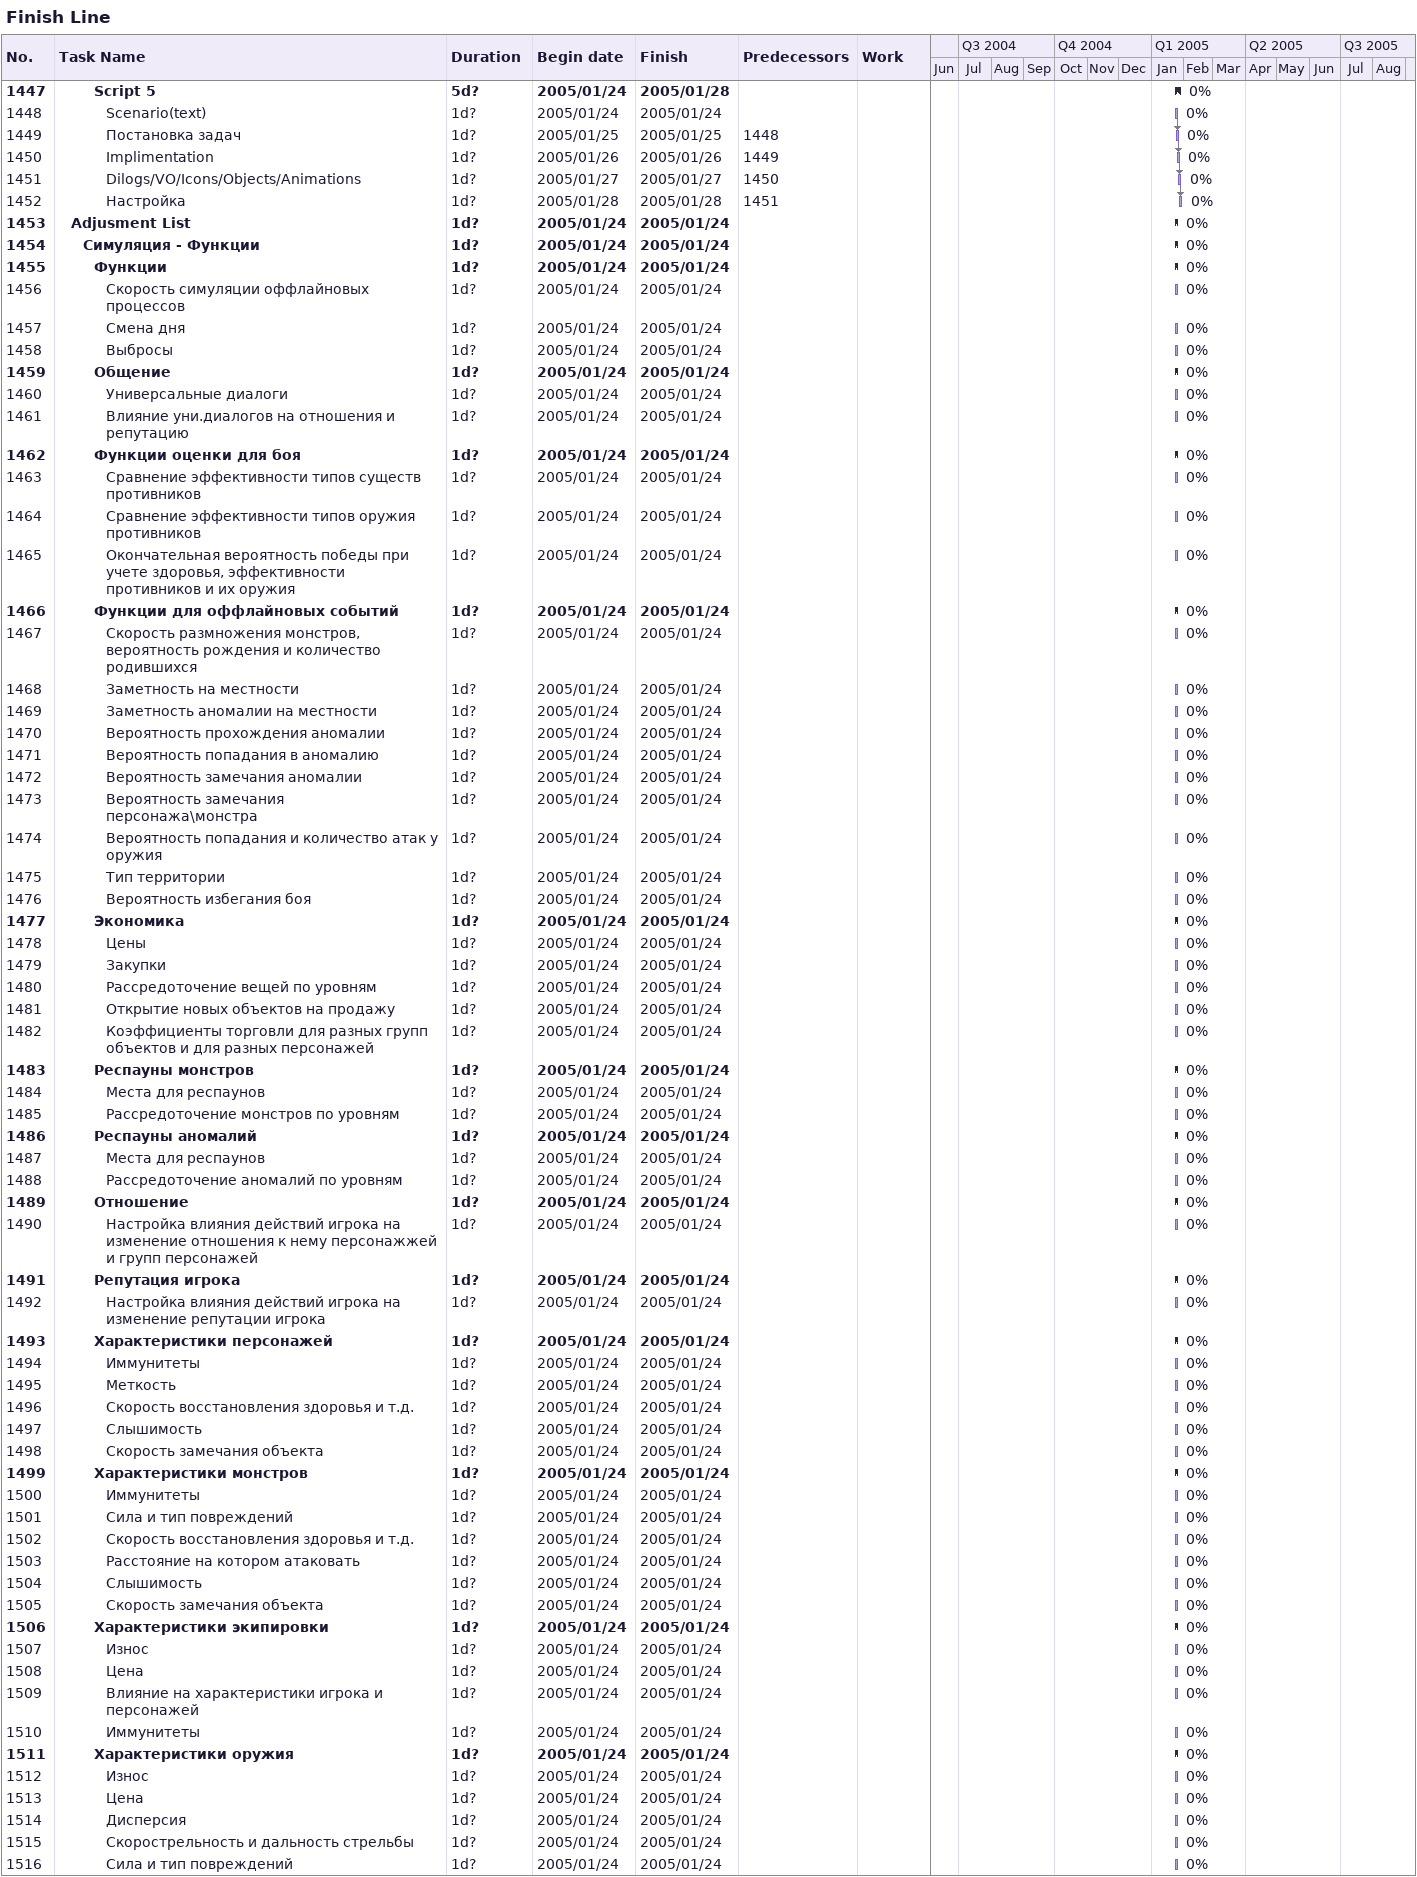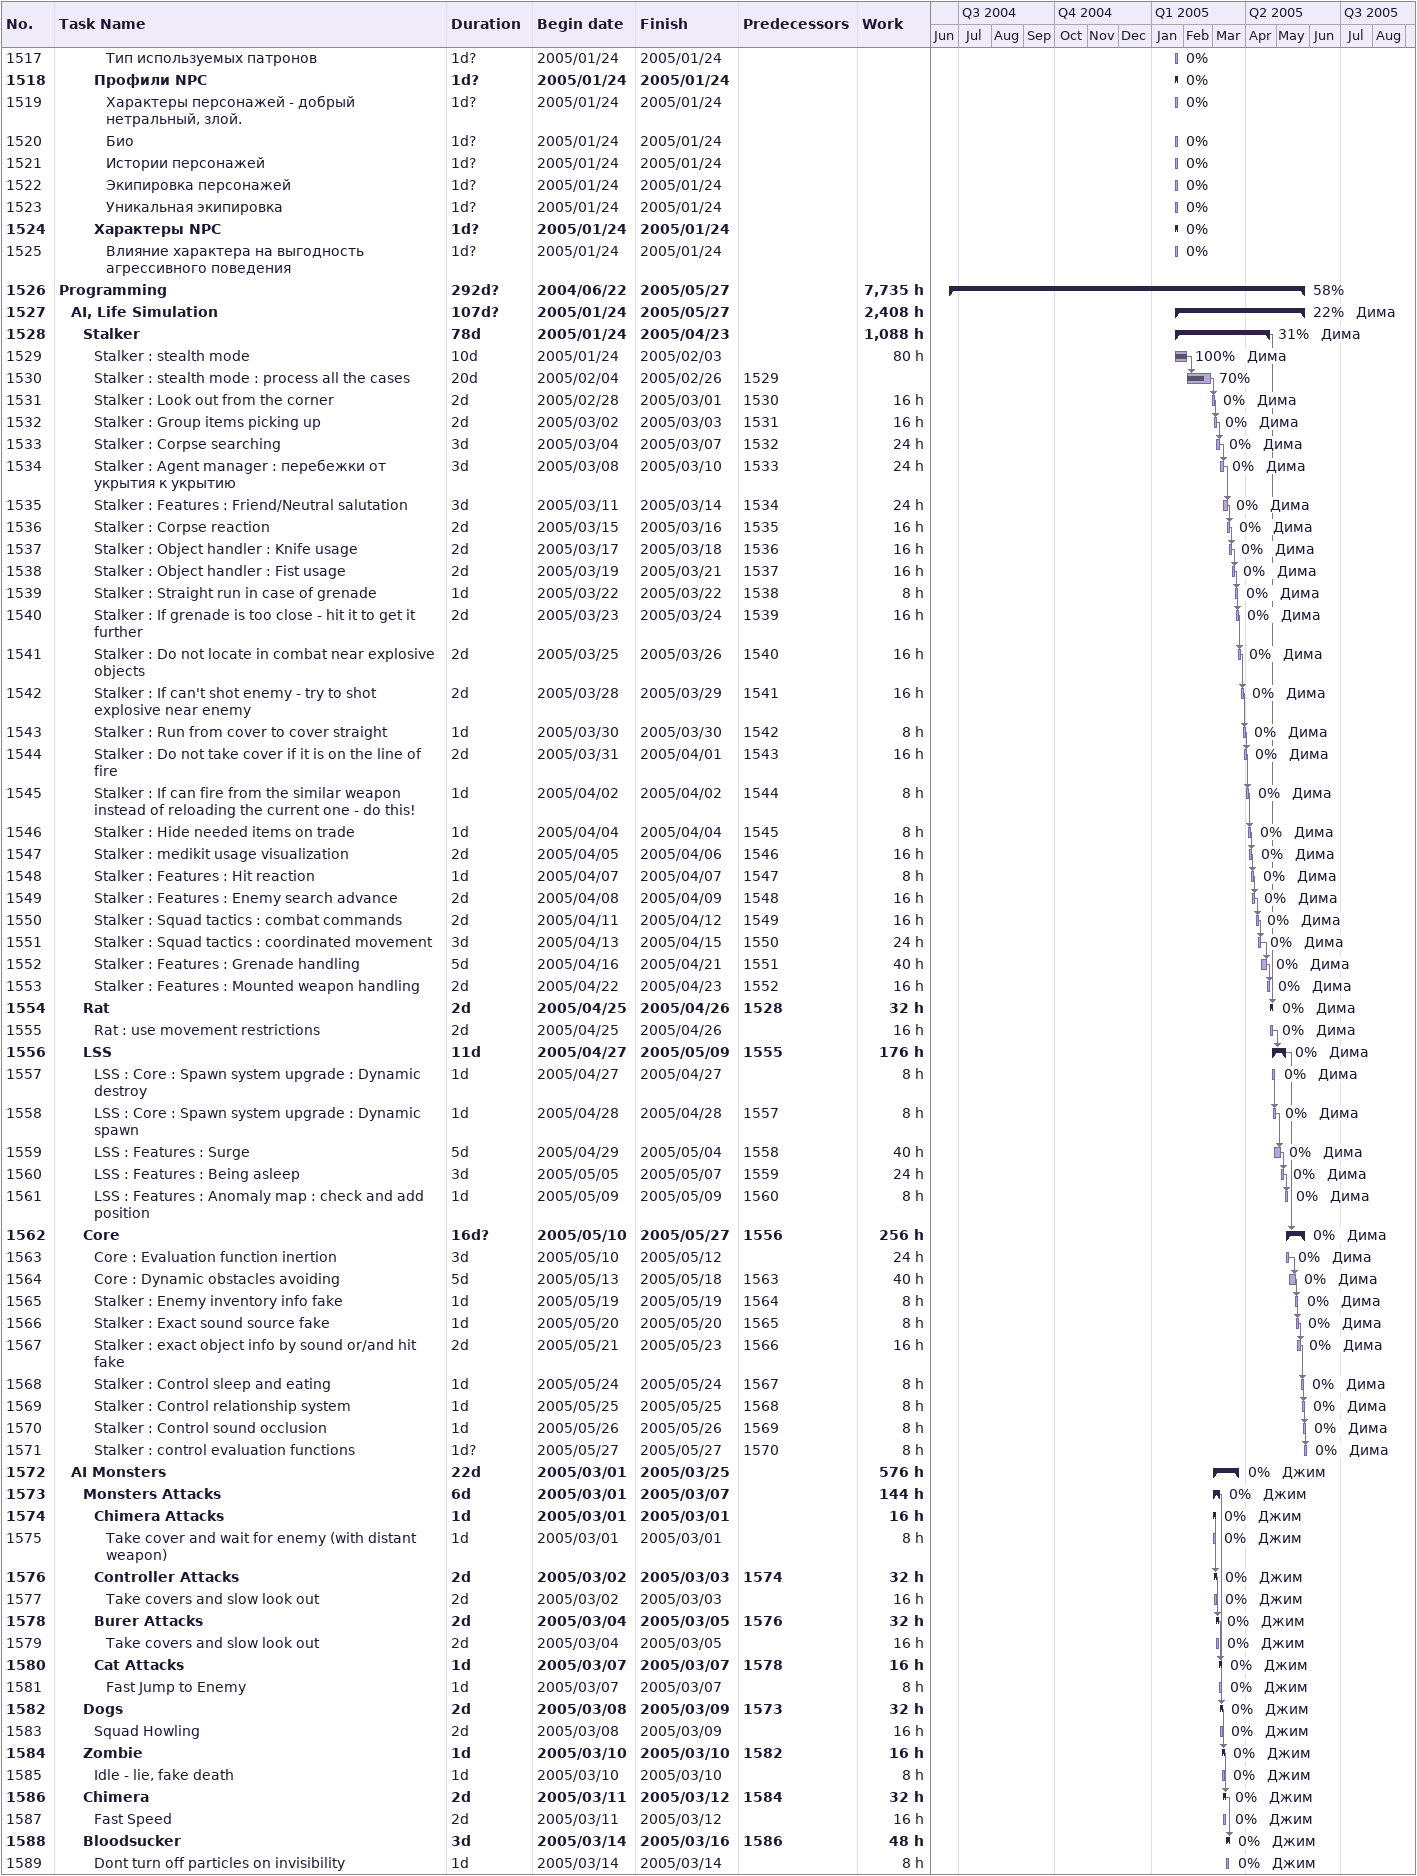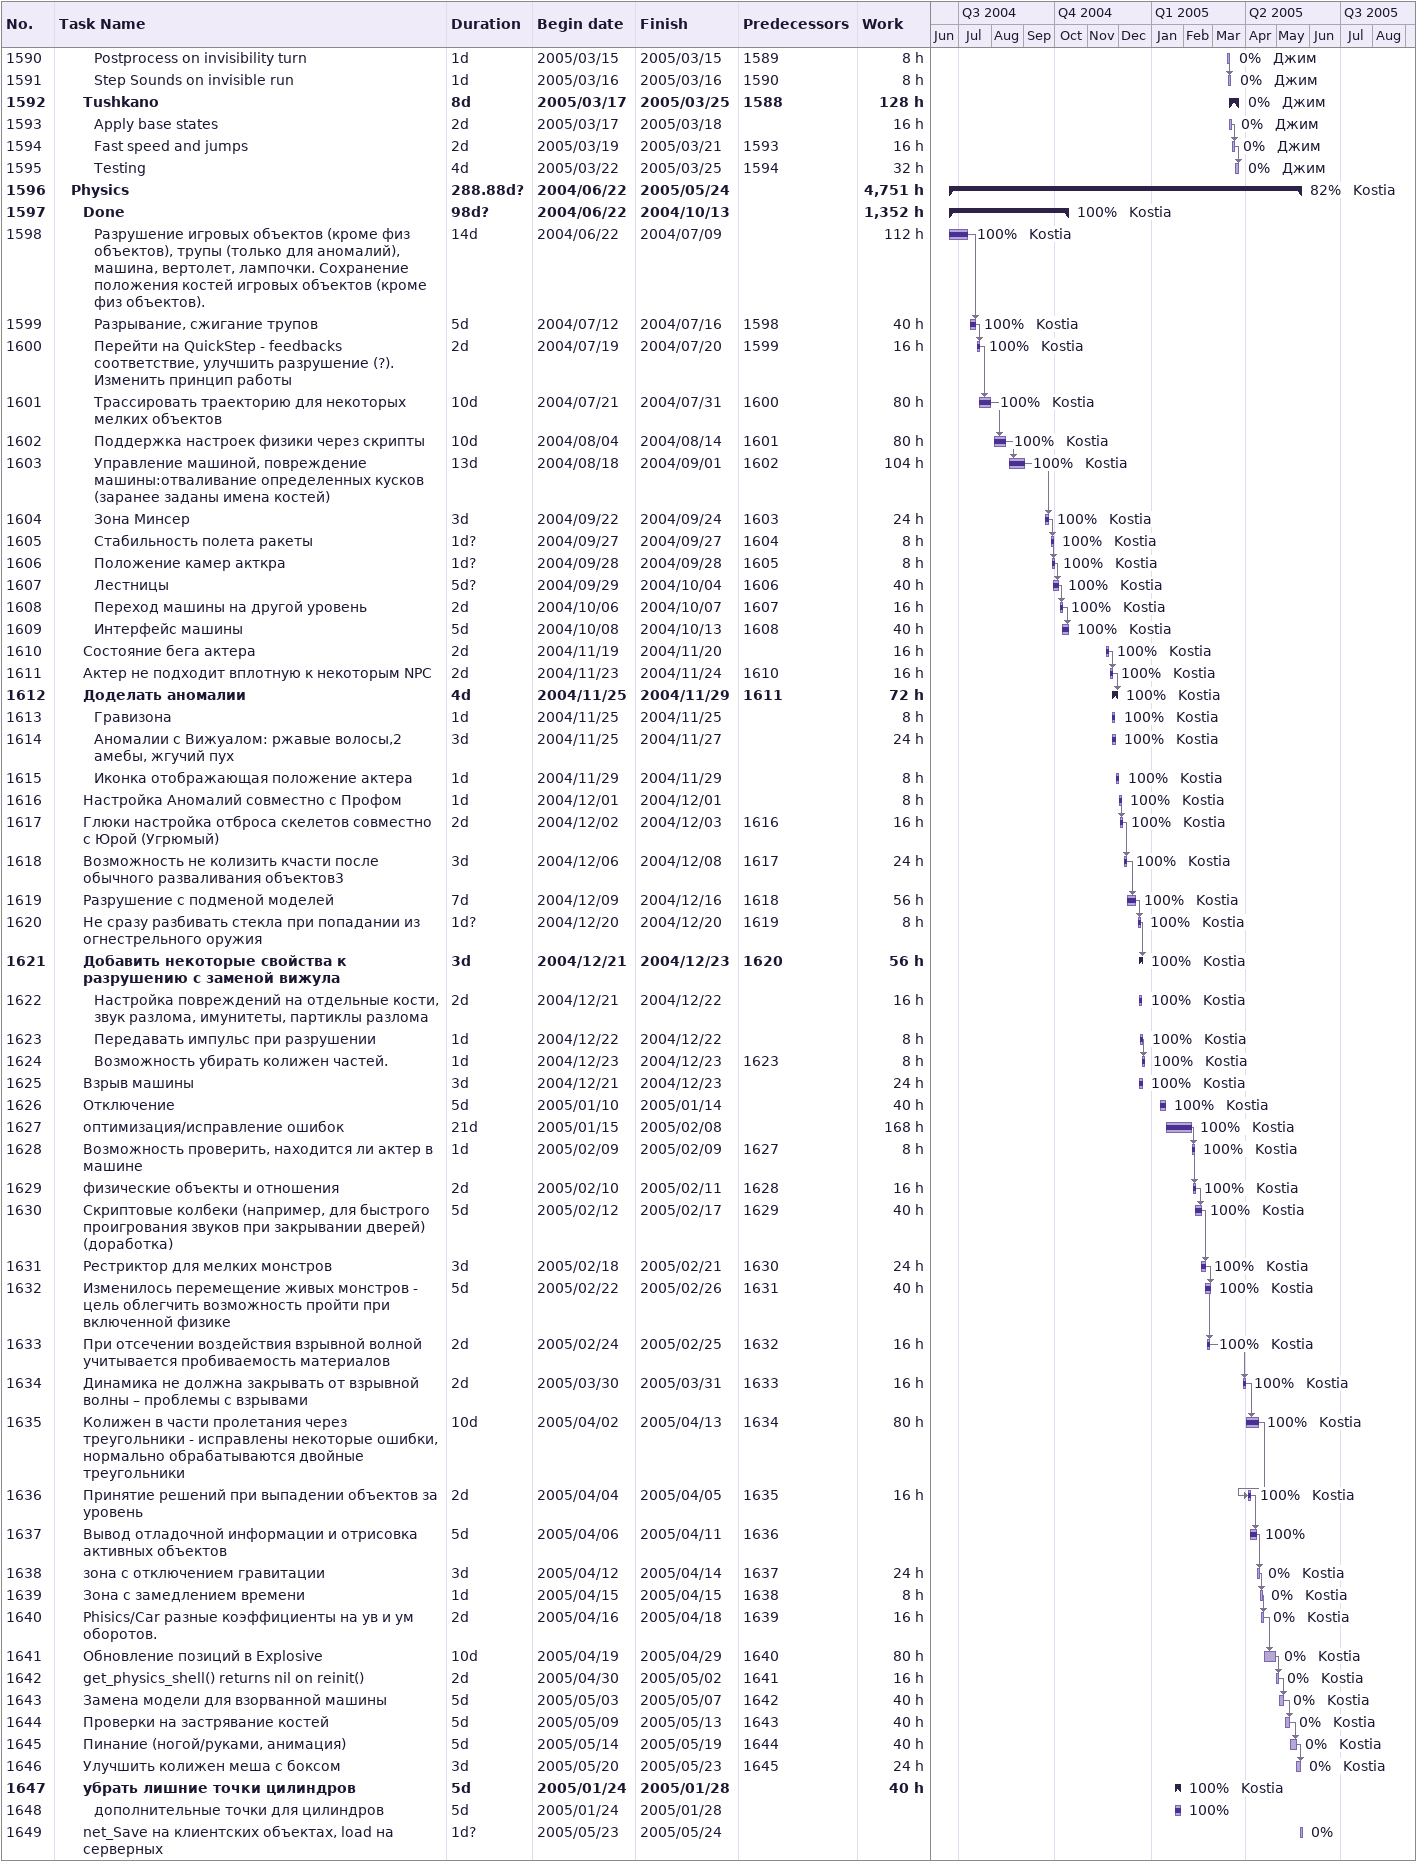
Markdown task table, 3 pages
Finish Line

| ID | Level | Task | Duration | Start | Finish | Predecessors | Resources | % complete | Work (h) |
|---|---|---|---|---|---|---|---|---|---|
| 1447 | 4 | **Script 5** | 5d? | 2005-01-24 | 2005-01-28 |  |  | 0 |  |
| 1448 | 5 | Scenario(text) | 1d? | 2005-01-24 | 2005-01-24 |  |  | 0 |  |
| 1449 | 5 | Постановка задач | 1d? | 2005-01-25 | 2005-01-25 | 1448 |  | 0 |  |
| 1450 | 5 | Implimentation | 1d? | 2005-01-26 | 2005-01-26 | 1449 |  | 0 |  |
| 1451 | 5 | Dilogs/VO/Icons/Objects/Animations | 1d? | 2005-01-27 | 2005-01-27 | 1450 |  | 0 |  |
| 1452 | 5 | Настройка | 1d? | 2005-01-28 | 2005-01-28 | 1451 |  | 0 |  |
| 1453 | 2 | **Adjusment List** | 1d? | 2005-01-24 | 2005-01-24 |  |  | 0 |  |
| 1454 | 3 | **Симуляция - Функции** | 1d? | 2005-01-24 | 2005-01-24 |  |  | 0 |  |
| 1455 | 4 | **Функции** | 1d? | 2005-01-24 | 2005-01-24 |  |  | 0 |  |
| 1456 | 5 | Скорость симуляции оффлайновых процессов | 1d? | 2005-01-24 | 2005-01-24 |  |  | 0 |  |
| 1457 | 5 | Смена дня | 1d? | 2005-01-24 | 2005-01-24 |  |  | 0 |  |
| 1458 | 5 | Выбросы | 1d? | 2005-01-24 | 2005-01-24 |  |  | 0 |  |
| 1459 | 4 | **Общение** | 1d? | 2005-01-24 | 2005-01-24 |  |  | 0 |  |
| 1460 | 5 | Универсальные диалоги | 1d? | 2005-01-24 | 2005-01-24 |  |  | 0 |  |
| 1461 | 5 | Влияние уни.диалогов на отношения и репутацию | 1d? | 2005-01-24 | 2005-01-24 |  |  | 0 |  |
| 1462 | 4 | **Функции оценки для боя** | 1d? | 2005-01-24 | 2005-01-24 |  |  | 0 |  |
| 1463 | 5 | Сравнение эффективности типов существ противников | 1d? | 2005-01-24 | 2005-01-24 |  |  | 0 |  |
| 1464 | 5 | Сравнение эффективности типов оружия противников | 1d? | 2005-01-24 | 2005-01-24 |  |  | 0 |  |
| 1465 | 5 | Окончательная вероятность победы при учете здоровья, эффективности противников и их оружия | 1d? | 2005-01-24 | 2005-01-24 |  |  | 0 |  |
| 1466 | 4 | **Функции для оффлайновых событий** | 1d? | 2005-01-24 | 2005-01-24 |  |  | 0 |  |
| 1467 | 5 | Скорость размножения монстров, вероятность рождения и количество родившихся | 1d? | 2005-01-24 | 2005-01-24 |  |  | 0 |  |
| 1468 | 5 | Заметность на местности | 1d? | 2005-01-24 | 2005-01-24 |  |  | 0 |  |
| 1469 | 5 | Заметность аномалии на местности | 1d? | 2005-01-24 | 2005-01-24 |  |  | 0 |  |
| 1470 | 5 | Вероятность прохождения аномалии | 1d? | 2005-01-24 | 2005-01-24 |  |  | 0 |  |
| 1471 | 5 | Вероятность попадания в аномалию | 1d? | 2005-01-24 | 2005-01-24 |  |  | 0 |  |
| 1472 | 5 | Вероятность замечания аномалии | 1d? | 2005-01-24 | 2005-01-24 |  |  | 0 |  |
| 1473 | 5 | Вероятность замечания персонажа\монстра | 1d? | 2005-01-24 | 2005-01-24 |  |  | 0 |  |
| 1474 | 5 | Вероятность попадания и количество атак у оружия | 1d? | 2005-01-24 | 2005-01-24 |  |  | 0 |  |
| 1475 | 5 | Тип территории | 1d? | 2005-01-24 | 2005-01-24 |  |  | 0 |  |
| 1476 | 5 | Вероятность избегания боя | 1d? | 2005-01-24 | 2005-01-24 |  |  | 0 |  |
| 1477 | 4 | **Экономика** | 1d? | 2005-01-24 | 2005-01-24 |  |  | 0 |  |
| 1478 | 5 | Цены | 1d? | 2005-01-24 | 2005-01-24 |  |  | 0 |  |
| 1479 | 5 | Закупки | 1d? | 2005-01-24 | 2005-01-24 |  |  | 0 |  |
| 1480 | 5 | Рассредоточение вещей по уровням | 1d? | 2005-01-24 | 2005-01-24 |  |  | 0 |  |
| 1481 | 5 | Открытие новых объектов на продажу | 1d? | 2005-01-24 | 2005-01-24 |  |  | 0 |  |
| 1482 | 5 | Коэффициенты торговли для разных групп объектов и для разных персонажей | 1d? | 2005-01-24 | 2005-01-24 |  |  | 0 |  |
| 1483 | 4 | **Респауны монстров** | 1d? | 2005-01-24 | 2005-01-24 |  |  | 0 |  |
| 1484 | 5 | Места для респаунов | 1d? | 2005-01-24 | 2005-01-24 |  |  | 0 |  |
| 1485 | 5 | Рассредоточение монстров по уровням | 1d? | 2005-01-24 | 2005-01-24 |  |  | 0 |  |
| 1486 | 4 | **Респауны аномалий** | 1d? | 2005-01-24 | 2005-01-24 |  |  | 0 |  |
| 1487 | 5 | Места для респаунов | 1d? | 2005-01-24 | 2005-01-24 |  |  | 0 |  |
| 1488 | 5 | Рассредоточение аномалий по уровням | 1d? | 2005-01-24 | 2005-01-24 |  |  | 0 |  |
| 1489 | 4 | **Отношение** | 1d? | 2005-01-24 | 2005-01-24 |  |  | 0 |  |
| 1490 | 5 | Настройка влияния действий игрока на изменение отношения к нему персонажжей и групп персонажей | 1d? | 2005-01-24 | 2005-01-24 |  |  | 0 |  |
| 1491 | 4 | **Репутация игрока** | 1d? | 2005-01-24 | 2005-01-24 |  |  | 0 |  |
| 1492 | 5 | Настройка влияния действий игрока на изменение репутации игрока | 1d? | 2005-01-24 | 2005-01-24 |  |  | 0 |  |
| 1493 | 4 | **Характеристики персонажей** | 1d? | 2005-01-24 | 2005-01-24 |  |  | 0 |  |
| 1494 | 5 | Иммунитеты | 1d? | 2005-01-24 | 2005-01-24 |  |  | 0 |  |
| 1495 | 5 | Меткость | 1d? | 2005-01-24 | 2005-01-24 |  |  | 0 |  |
| 1496 | 5 | Скорость восстановления здоровья и т.д. | 1d? | 2005-01-24 | 2005-01-24 |  |  | 0 |  |
| 1497 | 5 | Слышимость | 1d? | 2005-01-24 | 2005-01-24 |  |  | 0 |  |
| 1498 | 5 | Скорость замечания объекта | 1d? | 2005-01-24 | 2005-01-24 |  |  | 0 |  |
| 1499 | 4 | **Характеристики монстров** | 1d? | 2005-01-24 | 2005-01-24 |  |  | 0 |  |
| 1500 | 5 | Иммунитеты | 1d? | 2005-01-24 | 2005-01-24 |  |  | 0 |  |
| 1501 | 5 | Сила и тип повреждений | 1d? | 2005-01-24 | 2005-01-24 |  |  | 0 |  |
| 1502 | 5 | Скорость восстановления здоровья и т.д. | 1d? | 2005-01-24 | 2005-01-24 |  |  | 0 |  |
| 1503 | 5 | Расстояние на котором атаковать | 1d? | 2005-01-24 | 2005-01-24 |  |  | 0 |  |
| 1504 | 5 | Слышимость | 1d? | 2005-01-24 | 2005-01-24 |  |  | 0 |  |
| 1505 | 5 | Скорость замечания объекта | 1d? | 2005-01-24 | 2005-01-24 |  |  | 0 |  |
| 1506 | 4 | **Характеристики экипировки** | 1d? | 2005-01-24 | 2005-01-24 |  |  | 0 |  |
| 1507 | 5 | Износ | 1d? | 2005-01-24 | 2005-01-24 |  |  | 0 |  |
| 1508 | 5 | Цена | 1d? | 2005-01-24 | 2005-01-24 |  |  | 0 |  |
| 1509 | 5 | Влияние на характеристики игрока и персонажей | 1d? | 2005-01-24 | 2005-01-24 |  |  | 0 |  |
| 1510 | 5 | Иммунитеты | 1d? | 2005-01-24 | 2005-01-24 |  |  | 0 |  |
| 1511 | 4 | **Характеристики оружия** | 1d? | 2005-01-24 | 2005-01-24 |  |  | 0 |  |
| 1512 | 5 | Износ | 1d? | 2005-01-24 | 2005-01-24 |  |  | 0 |  |
| 1513 | 5 | Цена | 1d? | 2005-01-24 | 2005-01-24 |  |  | 0 |  |
| 1514 | 5 | Дисперсия | 1d? | 2005-01-24 | 2005-01-24 |  |  | 0 |  |
| 1515 | 5 | Скорострельность и дальность стрельбы | 1d? | 2005-01-24 | 2005-01-24 |  |  | 0 |  |
| 1516 | 5 | Сила и тип повреждений | 1d? | 2005-01-24 | 2005-01-24 |  |  | 0 |  |
| 1517 | 5 | Тип используемых патронов | 1d? | 2005-01-24 | 2005-01-24 |  |  | 0 |  |
| 1518 | 4 | **Профили NPC** | 1d? | 2005-01-24 | 2005-01-24 |  |  | 0 |  |
| 1519 | 5 | Характеры персонажей - добрый нетральный, злой. | 1d? | 2005-01-24 | 2005-01-24 |  |  | 0 |  |
| 1520 | 5 | Био | 1d? | 2005-01-24 | 2005-01-24 |  |  | 0 |  |
| 1521 | 5 | Истории персонажей | 1d? | 2005-01-24 | 2005-01-24 |  |  | 0 |  |
| 1522 | 5 | Экипировка персонажей | 1d? | 2005-01-24 | 2005-01-24 |  |  | 0 |  |
| 1523 | 5 | Уникальная экипировка | 1d? | 2005-01-24 | 2005-01-24 |  |  | 0 |  |
| 1524 | 4 | **Характеры NPC** | 1d? | 2005-01-24 | 2005-01-24 |  |  | 0 |  |
| 1525 | 5 | Влияние характера на выгодность агрессивного поведения | 1d? | 2005-01-24 | 2005-01-24 |  |  | 0 |  |
| 1526 | 1 | **Programming** | 292d? | 2004-06-22 | 2005-05-27 |  |  | 58 | 7735 |
| 1527 | 2 | **AI, Life Simulation** | 107d? | 2005-01-24 | 2005-05-27 |  | Дима | 22 | 2408 |
| 1528 | 3 | **Stalker** | 78d | 2005-01-24 | 2005-04-23 |  | Дима | 31 | 1088 |
| 1529 | 4 | Stalker : stealth mode | 10d | 2005-01-24 | 2005-02-03 |  | Дима | 100 | 80 |
| 1530 | 4 | Stalker : stealth mode : process all the cases | 20d | 2005-02-04 | 2005-02-26 | 1529 |  | 70 |  |
| 1531 | 4 | Stalker : Look out from the corner | 2d | 2005-02-28 | 2005-03-01 | 1530 | Дима | 0 | 16 |
| 1532 | 4 | Stalker : Group items picking up | 2d | 2005-03-02 | 2005-03-03 | 1531 | Дима | 0 | 16 |
| 1533 | 4 | Stalker : Corpse searching | 3d | 2005-03-04 | 2005-03-07 | 1532 | Дима | 0 | 24 |
| 1534 | 4 | Stalker : Agent manager : перебежки от укрытия к укрытию | 3d | 2005-03-08 | 2005-03-10 | 1533 | Дима | 0 | 24 |
| 1535 | 4 | Stalker : Features : Friend/Neutral salutation | 3d | 2005-03-11 | 2005-03-14 | 1534 | Дима | 0 | 24 |
| 1536 | 4 | Stalker : Corpse reaction | 2d | 2005-03-15 | 2005-03-16 | 1535 | Дима | 0 | 16 |
| 1537 | 4 | Stalker : Object handler : Knife usage | 2d | 2005-03-17 | 2005-03-18 | 1536 | Дима | 0 | 16 |
| 1538 | 4 | Stalker : Object handler : Fist usage | 2d | 2005-03-19 | 2005-03-21 | 1537 | Дима | 0 | 16 |
| 1539 | 4 | Stalker : Straight run in case of grenade | 1d | 2005-03-22 | 2005-03-22 | 1538 | Дима | 0 | 8 |
| 1540 | 4 | Stalker : If grenade is too close - hit it to get it further | 2d | 2005-03-23 | 2005-03-24 | 1539 | Дима | 0 | 16 |
| 1541 | 4 | Stalker : Do not locate in combat near explosive objects | 2d | 2005-03-25 | 2005-03-26 | 1540 | Дима | 0 | 16 |
| 1542 | 4 | Stalker : If can't shot enemy - try to shot explosive near enemy | 2d | 2005-03-28 | 2005-03-29 | 1541 | Дима | 0 | 16 |
| 1543 | 4 | Stalker : Run from cover to cover straight | 1d | 2005-03-30 | 2005-03-30 | 1542 | Дима | 0 | 8 |
| 1544 | 4 | Stalker : Do not take cover if it is on the line of fire | 2d | 2005-03-31 | 2005-04-01 | 1543 | Дима | 0 | 16 |
| 1545 | 4 | Stalker : If can fire from the similar weapon instead of reloading the current one - do this! | 1d | 2005-04-02 | 2005-04-02 | 1544 | Дима | 0 | 8 |
| 1546 | 4 | Stalker : Hide needed items on trade | 1d | 2005-04-04 | 2005-04-04 | 1545 | Дима | 0 | 8 |
| 1547 | 4 | Stalker : medikit usage visualization | 2d | 2005-04-05 | 2005-04-06 | 1546 | Дима | 0 | 16 |
| 1548 | 4 | Stalker : Features : Hit reaction | 1d | 2005-04-07 | 2005-04-07 | 1547 | Дима | 0 | 8 |
| 1549 | 4 | Stalker : Features : Enemy search advance | 2d | 2005-04-08 | 2005-04-09 | 1548 | Дима | 0 | 16 |
| 1550 | 4 | Stalker : Squad tactics : combat commands | 2d | 2005-04-11 | 2005-04-12 | 1549 | Дима | 0 | 16 |
| 1551 | 4 | Stalker : Squad tactics : coordinated movement | 3d | 2005-04-13 | 2005-04-15 | 1550 | Дима | 0 | 24 |
| 1552 | 4 | Stalker : Features : Grenade handling | 5d | 2005-04-16 | 2005-04-21 | 1551 | Дима | 0 | 40 |
| 1553 | 4 | Stalker : Features : Mounted weapon handling | 2d | 2005-04-22 | 2005-04-23 | 1552 | Дима | 0 | 16 |
| 1554 | 3 | **Rat** | 2d | 2005-04-25 | 2005-04-26 | 1528 | Дима | 0 | 32 |
| 1555 | 4 | Rat : use movement restrictions | 2d | 2005-04-25 | 2005-04-26 |  | Дима | 0 | 16 |
| 1556 | 3 | **LSS** | 11d | 2005-04-27 | 2005-05-09 | 1555 | Дима | 0 | 176 |
| 1557 | 4 | LSS : Core : Spawn system upgrade : Dynamic destroy | 1d | 2005-04-27 | 2005-04-27 |  | Дима | 0 | 8 |
| 1558 | 4 | LSS : Core : Spawn system upgrade : Dynamic spawn | 1d | 2005-04-28 | 2005-04-28 | 1557 | Дима | 0 | 8 |
| 1559 | 4 | LSS : Features : Surge | 5d | 2005-04-29 | 2005-05-04 | 1558 | Дима | 0 | 40 |
| 1560 | 4 | LSS : Features : Being asleep | 3d | 2005-05-05 | 2005-05-07 | 1559 | Дима | 0 | 24 |
| 1561 | 4 | LSS : Features : Anomaly map : check and add position | 1d | 2005-05-09 | 2005-05-09 | 1560 | Дима | 0 | 8 |
| 1562 | 3 | **Core** | 16d? | 2005-05-10 | 2005-05-27 | 1556 | Дима | 0 | 256 |
| 1563 | 4 | Core : Evaluation function inertion | 3d | 2005-05-10 | 2005-05-12 |  | Дима | 0 | 24 |
| 1564 | 4 | Core : Dynamic obstacles avoiding | 5d | 2005-05-13 | 2005-05-18 | 1563 | Дима | 0 | 40 |
| 1565 | 4 | Stalker : Enemy inventory info fake | 1d | 2005-05-19 | 2005-05-19 | 1564 | Дима | 0 | 8 |
| 1566 | 4 | Stalker : Exact sound source fake | 1d | 2005-05-20 | 2005-05-20 | 1565 | Дима | 0 | 8 |
| 1567 | 4 | Stalker : exact object info by sound or/and hit fake | 2d | 2005-05-21 | 2005-05-23 | 1566 | Дима | 0 | 16 |
| 1568 | 4 | Stalker : Control sleep and eating | 1d | 2005-05-24 | 2005-05-24 | 1567 | Дима | 0 | 8 |
| 1569 | 4 | Stalker : Control relationship system | 1d | 2005-05-25 | 2005-05-25 | 1568 | Дима | 0 | 8 |
| 1570 | 4 | Stalker : Control sound occlusion | 1d | 2005-05-26 | 2005-05-26 | 1569 | Дима | 0 | 8 |
| 1571 | 4 | Stalker : control evaluation functions | 1d? | 2005-05-27 | 2005-05-27 | 1570 | Дима | 0 | 8 |
| 1572 | 2 | **AI Monsters** | 22d | 2005-03-01 | 2005-03-25 |  | Джим | 0 | 576 |
| 1573 | 3 | **Monsters Attacks** | 6d | 2005-03-01 | 2005-03-07 |  | Джим | 0 | 144 |
| 1574 | 4 | **Chimera Attacks** | 1d | 2005-03-01 | 2005-03-01 |  | Джим | 0 | 16 |
| 1575 | 5 | Take cover and wait for enemy (with distant weapon) | 1d | 2005-03-01 | 2005-03-01 |  | Джим | 0 | 8 |
| 1576 | 4 | **Controller Attacks** | 2d | 2005-03-02 | 2005-03-03 | 1574 | Джим | 0 | 32 |
| 1577 | 5 | Take covers and slow look out | 2d | 2005-03-02 | 2005-03-03 |  | Джим | 0 | 16 |
| 1578 | 4 | **Burer Attacks** | 2d | 2005-03-04 | 2005-03-05 | 1576 | Джим | 0 | 32 |
| 1579 | 5 | Take covers and slow look out | 2d | 2005-03-04 | 2005-03-05 |  | Джим | 0 | 16 |
| 1580 | 4 | **Cat Attacks** | 1d | 2005-03-07 | 2005-03-07 | 1578 | Джим | 0 | 16 |
| 1581 | 5 | Fast Jump to Enemy | 1d | 2005-03-07 | 2005-03-07 |  | Джим | 0 | 8 |
| 1582 | 3 | **Dogs** | 2d | 2005-03-08 | 2005-03-09 | 1573 | Джим | 0 | 32 |
| 1583 | 4 | Squad Howling | 2d | 2005-03-08 | 2005-03-09 |  | Джим | 0 | 16 |
| 1584 | 3 | **Zombie** | 1d | 2005-03-10 | 2005-03-10 | 1582 | Джим | 0 | 16 |
| 1585 | 4 | Idle - lie, fake death | 1d | 2005-03-10 | 2005-03-10 |  | Джим | 0 | 8 |
| 1586 | 3 | **Chimera** | 2d | 2005-03-11 | 2005-03-12 | 1584 | Джим | 0 | 32 |
| 1587 | 4 | Fast Speed | 2d | 2005-03-11 | 2005-03-12 |  | Джим | 0 | 16 |
| 1588 | 3 | **Bloodsucker** | 3d | 2005-03-14 | 2005-03-16 | 1586 | Джим | 0 | 48 |
| 1589 | 4 | Dont turn off particles on invisibility | 1d | 2005-03-14 | 2005-03-14 |  | Джим | 0 | 8 |
| 1590 | 4 | Postprocess on invisibility turn | 1d | 2005-03-15 | 2005-03-15 | 1589 | Джим | 0 | 8 |
| 1591 | 4 | Step Sounds on invisible run | 1d | 2005-03-16 | 2005-03-16 | 1590 | Джим | 0 | 8 |
| 1592 | 3 | **Tushkano** | 8d | 2005-03-17 | 2005-03-25 | 1588 | Джим | 0 | 128 |
| 1593 | 4 | Apply base states | 2d | 2005-03-17 | 2005-03-18 |  | Джим | 0 | 16 |
| 1594 | 4 | Fast speed and jumps | 2d | 2005-03-19 | 2005-03-21 | 1593 | Джим | 0 | 16 |
| 1595 | 4 | Testing | 4d | 2005-03-22 | 2005-03-25 | 1594 | Джим | 0 | 32 |
| 1596 | 2 | **Physics** | 288.88d? | 2004-06-22 | 2005-05-24 |  | Kostia | 82 | 4751 |
| 1597 | 3 | **Done** | 98d? | 2004-06-22 | 2004-10-13 |  | Kostia | 100 | 1352 |
| 1598 | 4 | Разрушение игровых объектов (кроме физ объектов), трупы (только для аномалий), машина, вертолет, лампочки. Сохранение положения костей игровых объектов (кроме физ объектов). | 14d | 2004-06-22 | 2004-07-09 |  | Kostia | 100 | 112 |
| 1599 | 4 | Разрывание, сжигание трупов | 5d | 2004-07-12 | 2004-07-16 | 1598 | Kostia | 100 | 40 |
| 1600 | 4 | Перейти на QuickStep - feedbacks соответствие, улучшить разрушение (?). Изменить принцип работы | 2d | 2004-07-19 | 2004-07-20 | 1599 | Kostia | 100 | 16 |
| 1601 | 4 | Трассировать траекторию для некоторых мелких объектов | 10d | 2004-07-21 | 2004-07-31 | 1600 | Kostia | 100 | 80 |
| 1602 | 4 | Поддержка настроек физики через скрипты | 10d | 2004-08-04 | 2004-08-14 | 1601 | Kostia | 100 | 80 |
| 1603 | 4 | Управление машиной, повреждение машины:отваливание определенных кусков (заранее заданы имена костей) | 13d | 2004-08-18 | 2004-09-01 | 1602 | Kostia | 100 | 104 |
| 1604 | 4 | Зона Минсер | 3d | 2004-09-22 | 2004-09-24 | 1603 | Kostia | 100 | 24 |
| 1605 | 4 | Cтабильность полета ракеты | 1d? | 2004-09-27 | 2004-09-27 | 1604 | Kostia | 100 | 8 |
| 1606 | 4 | Положение камер акткра | 1d? | 2004-09-28 | 2004-09-28 | 1605 | Kostia | 100 | 8 |
| 1607 | 4 | Лестницы | 5d? | 2004-09-29 | 2004-10-04 | 1606 | Kostia | 100 | 40 |
| 1608 | 4 | Переход машины на другой уровень | 2d | 2004-10-06 | 2004-10-07 | 1607 | Kostia | 100 | 16 |
| 1609 | 4 | Интерфейс машины | 5d | 2004-10-08 | 2004-10-13 | 1608 | Kostia | 100 | 40 |
| 1610 | 3 | Состояние бега актера | 2d | 2004-11-19 | 2004-11-20 |  | Kostia | 100 | 16 |
| 1611 | 3 | Актер не подходит вплотную к некоторым NPC | 2d | 2004-11-23 | 2004-11-24 | 1610 | Kostia | 100 | 16 |
| 1612 | 3 | **Доделать аномалии** | 4d | 2004-11-25 | 2004-11-29 | 1611 | Kostia | 100 | 72 |
| 1613 | 4 | Гравизона | 1d | 2004-11-25 | 2004-11-25 |  | Kostia | 100 | 8 |
| 1614 | 4 | Аномалии с Вижуалом: ржавые волосы,2 амебы, жгучий пух | 3d | 2004-11-25 | 2004-11-27 |  | Kostia | 100 | 24 |
| 1615 | 4 | Иконка отображающая положение актера | 1d | 2004-11-29 | 2004-11-29 |  | Kostia | 100 | 8 |
| 1616 | 3 | Настройка Аномалий совместно с Профом | 1d | 2004-12-01 | 2004-12-01 |  | Kostia | 100 | 8 |
| 1617 | 3 | Глюки настройка отброса скелетов совместно с Юрой (Угрюмый) | 2d | 2004-12-02 | 2004-12-03 | 1616 | Kostia | 100 | 16 |
| 1618 | 3 | Возможность не колизить кчасти после обычного разваливания объектов3 | 3d | 2004-12-06 | 2004-12-08 | 1617 | Kostia | 100 | 24 |
| 1619 | 3 | Разрушение с подменой моделей | 7d | 2004-12-09 | 2004-12-16 | 1618 | Kostia | 100 | 56 |
| 1620 | 3 | Не сразу разбивать стекла при попадании из огнестрельного оружия | 1d? | 2004-12-20 | 2004-12-20 | 1619 | Kostia | 100 | 8 |
| 1621 | 3 | **Добавить некоторые свойства к разрушению с заменой вижула** | 3d | 2004-12-21 | 2004-12-23 | 1620 | Kostia | 100 | 56 |
| 1622 | 4 | Настройка повреждений на отдельные кости, звук разлома, имунитеты, партиклы разлома | 2d | 2004-12-21 | 2004-12-22 |  | Kostia | 100 | 16 |
| 1623 | 4 | Передавать импульс при разрушении | 1d | 2004-12-22 | 2004-12-22 |  | Kostia | 100 | 8 |
| 1624 | 4 | Возможность убирать колижен частей. | 1d | 2004-12-23 | 2004-12-23 | 1623 | Kostia | 100 | 8 |
| 1625 | 3 | Взрыв машины | 3d | 2004-12-21 | 2004-12-23 |  | Kostia | 100 | 24 |
| 1626 | 3 | Отключение | 5d | 2005-01-10 | 2005-01-14 |  | Kostia | 100 | 40 |
| 1627 | 3 | оптимизация/исправление ошибок | 21d | 2005-01-15 | 2005-02-08 |  | Kostia | 100 | 168 |
| 1628 | 3 | Возможность проверить, находится ли актер в машине | 1d | 2005-02-09 | 2005-02-09 | 1627 | Kostia | 100 | 8 |
| 1629 | 3 | физические объекты и отношения | 2d | 2005-02-10 | 2005-02-11 | 1628 | Kostia | 100 | 16 |
| 1630 | 3 | Скриптовые колбеки (например, для быстрого проигрования звуков при закрывании дверей) (доработка) | 5d | 2005-02-12 | 2005-02-17 | 1629 | Kostia | 100 | 40 |
| 1631 | 3 | Рестриктор для мелких монстров | 3d | 2005-02-18 | 2005-02-21 | 1630 | Kostia | 100 | 24 |
| 1632 | 3 | Изменилось перемещение живых монстров - цель облегчить возможность пройти при включенной физике | 5d | 2005-02-22 | 2005-02-26 | 1631 | Kostia | 100 | 40 |
| 1633 | 3 | При отсечении воздействия взрывной волной учитывается пробиваемость материалов | 2d | 2005-02-24 | 2005-02-25 | 1632 | Kostia | 100 | 16 |
| 1634 | 3 | Динамика не должна закрывать от взрывной волны – проблемы с взрывами | 2d | 2005-03-30 | 2005-03-31 | 1633 | Kostia | 100 | 16 |
| 1635 | 3 | Колижен в части пролетания через треугольники - исправлены некоторые ошибки, нормально обрабатываются двойные треугольники | 10d | 2005-04-02 | 2005-04-13 | 1634 | Kostia | 100 | 80 |
| 1636 | 3 | Принятие решений при выпадении объектов за уровень | 2d | 2005-04-04 | 2005-04-05 | 1635 | Kostia | 100 | 16 |
| 1637 | 3 | Вывод отладочной информации и отрисовка активных объектов | 5d | 2005-04-06 | 2005-04-11 | 1636 |  | 100 |  |
| 1638 | 3 | зона с отключением гравитации | 3d | 2005-04-12 | 2005-04-14 | 1637 | Kostia | 0 | 24 |
| 1639 | 3 | Зона с замедлением времени | 1d | 2005-04-15 | 2005-04-15 | 1638 | Kostia | 0 | 8 |
| 1640 | 3 | Phisics/Car разные коэффициенты на ув и ум оборотов. | 2d | 2005-04-16 | 2005-04-18 | 1639 | Kostia | 0 | 16 |
| 1641 | 3 | Обновление позиций в Explosive | 10d | 2005-04-19 | 2005-04-29 | 1640 | Kostia | 0 | 80 |
| 1642 | 3 | get_physics_shell() returns nil on reinit() | 2d | 2005-04-30 | 2005-05-02 | 1641 | Kostia | 0 | 16 |
| 1643 | 3 | Замена модели для взорванной машины | 5d | 2005-05-03 | 2005-05-07 | 1642 | Kostia | 0 | 40 |
| 1644 | 3 | Проверки на застрявание костей | 5d | 2005-05-09 | 2005-05-13 | 1643 | Kostia | 0 | 40 |
| 1645 | 3 | Пинание (ногой/руками, анимация) | 5d | 2005-05-14 | 2005-05-19 | 1644 | Kostia | 0 | 40 |
| 1646 | 3 | Улучшить колижен меша с боксом | 3d | 2005-05-20 | 2005-05-23 | 1645 | Kostia | 0 | 24 |
| 1647 | 3 | **убрать лишние точки цилиндров** | 5d | 2005-01-24 | 2005-01-28 |  | Kostia | 100 | 40 |
| 1648 | 4 | дополнительные точки для цилиндров | 5d | 2005-01-24 | 2005-01-28 |  |  | 100 |  |
| 1649 | 3 | net_Save на клиентских объектах, load на серверных | 1d? | 2005-05-23 | 2005-05-24 |  |  | 0 |  |
